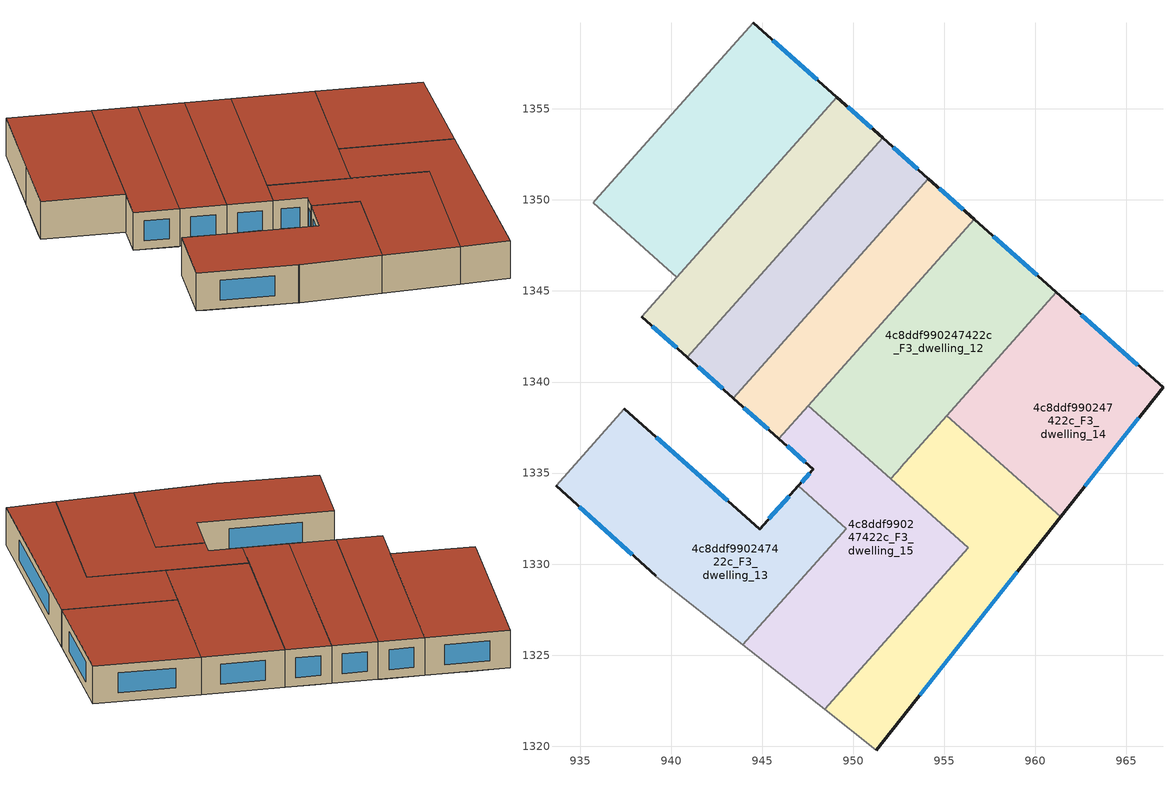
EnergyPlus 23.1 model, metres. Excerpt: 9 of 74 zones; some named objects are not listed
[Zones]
4c8ddf990247422c_F3_dwelling_10
 floor adiabatic (EU_floor_Construction): 954.12,1351.17 943.41,1339.12 940.89,1341.35 951.61,1353.4 z9
 wall outside (EU_wall_Construction): 954.12,1351.17 951.61,1353.41 / 940.89,1341.35 943.41,1339.12 z9:12
 wall to 4c8ddf990247422c_F3_dwelling_9 (EU_wall_Construction): 951.61,1353.41 940.89,1341.35 z9:12
 wall to 4c8ddf990247422c_F3_dwelling_11 (EU_wall_Construction): 943.41,1339.12 954.12,1351.17 z9:12
 window (EU_Window_Construction): 953.53,1351.69 952.2,1352.88 / 941.48,1340.83 942.81,1339.64 z9.7:11.3
 roof outside (EU_roof_Construction): 943.41,1339.12 954.12,1351.17 951.61,1353.41 940.89,1341.35 z12
4c8ddf990247422c_F3_dwelling_11
 floor to 4c8ddf990247422c_F2_dwelling_16 (EU_floor_Construction): 956.63,1348.94 948.25,1339.51 946.59,1340.98 954.98,1350.41 z9
 floor to 4c8ddf990247422c_F2_dwelling_7 (EU_floor_Construction): 954.16,1349.49 946.59,1340.98 946.63,1340.95 946.74,1340.85 948.25,1339.51 945.91,1336.88 944.26,1338.36 z9
 floor to 4c8ddf990247422c_F2_dwelling_15 (EU_floor_Construction): 954.98,1350.41 951.94,1346.99 954.16,1349.49 944.26,1338.36 943.41,1339.12 954.12,1351.17 z9
 wall outside (EU_wall_Construction): 956.63,1348.94 954.12,1351.17 / 943.41,1339.12 945.91,1336.88 z9:12
 wall to 4c8ddf990247422c_F3_dwelling_12 (EU_wall_Construction): 947.53,1338.7 956.63,1348.94 z9:12
 wall to 4c8ddf990247422c_F3_dwelling_15 (EU_wall_Construction): 945.91,1336.88 947.53,1338.7 z9:12
 window (EU_Window_Construction): 956.04,1349.46 954.71,1350.64 / 943.99,1338.59 945.33,1337.41 z9.7:11.3
 roof outside (EU_roof_Construction): 945.91,1336.88 956.63,1348.94 954.12,1351.17 943.41,1339.12 z12
4c8ddf990247422c_F3_dwelling_12
 floor to 4c8ddf990247422c_F2_dwelling_7 (EU_floor_Construction): 952.31,1335.9 951.59,1335.09 947.53,1338.7 948.25,1339.51 z9
 floor to 4c8ddf990247422c_F2_dwelling_8 (EU_floor_Construction): 952.77,1335.49 952.05,1334.68 951.59,1335.09 952.31,1335.9 z9
 floor adiabatic (EU_floor_Construction): 961.15,1344.92 952.77,1335.49 948.25,1339.51 956.63,1348.94 z9
 wall outside (EU_wall_Construction): 961.15,1344.92 956.63,1348.94 z9:12
 wall to 4c8ddf990247422c_F3_dwelling_15 (EU_wall_Construction): 947.53,1338.7 952.04,1334.68 z9:12
 wall to 4c8ddf990247422c_F3_dwelling_14 (EU_wall_Construction): 955.14,1338.15 961.15,1344.92 z9:12
 wall to 4c8ddf990247422c_F3_dwelling_16 (EU_wall_Construction): 952.05,1334.68 952.6,1335.3 / 952.6,1335.31 955.14,1338.15 z9:12
 window (EU_Window_Construction): 960.09,1345.86 957.69,1347.99 z9.7:11.3
 roof outside (EU_roof_Construction): 952.04,1334.68 961.15,1344.92 956.63,1348.94 947.53,1338.7 z12
4c8ddf990247422c_F3_dwelling_13
 floor to 4c8ddf990247422c_F2_dwelling_7 (EU_floor_Construction): 949.16,1332.35 943.46,1325.95 939.17,1329.33 942.97,1333.6 944.85,1331.93 946.97,1334.29 z9
 floor to 4c8ddf990247422c_F2_dwelling_6 (EU_floor_Construction): 942.97,1333.6 939.17,1329.33 939.14,1329.36 934.22,1333.82 937.98,1338.03 z9
 floor to 4c8ddf990247422c_F2_dwelling_8 (EU_floor_Construction): 949.62,1331.95 943.94,1325.56 943.46,1325.95 949.16,1332.35 z9
 floor to 4c8ddf990247422c_F2_dwelling_5 (EU_floor_Construction): 937.98,1338.03 934.22,1333.82 933.67,1334.32 937.42,1338.53 z9
 wall outside (EU_wall_Construction): 933.67,1334.32 939.14,1329.36 / 946.97,1334.29 944.85,1331.93 937.42,1338.53 z9:12
 wall to 4c8ddf990247422c_F3_dwelling_15 (EU_wall_Construction): 943.94,1325.56 949.62,1331.95 946.97,1334.29 z9:12
 wall adiabatic (EU_wall_Construction): 939.14,1329.36 939.19,1329.32 943.94,1325.56 z9:12
 wall to 4c8ddf990247422c_F3_dwelling_8 (EU_wall_Construction): 937.42,1338.53 933.67,1334.32 z9:12
 window (EU_Window_Construction): 934.96,1333.15 937.86,1330.52 / 943.11,1333.48 939.16,1336.98 / 946.48,1333.74 945.35,1332.48 z9.7:11.3
 roof outside (EU_roof_Construction): 943.94,1325.56 949.62,1331.95 946.97,1334.29 944.85,1331.93 937.42,1338.53 933.67,1334.32 939.14,1329.36 939.19,1329.32 z12
4c8ddf990247422c_F3_dwelling_14
 floor to 4c8ddf990247422c_F2_dwelling_18 (EU_floor_Construction): 967.01,1339.71 961.38,1332.6 957.16,1336.35 963.18,1343.11 z9
 floor to 4c8ddf990247422c_F2_dwelling_17 (EU_floor_Construction): 963.18,1343.11 957.16,1336.35 955.14,1338.15 961.15,1344.92 z9
 wall outside (EU_wall_Construction): 961.38,1332.59 967.01,1339.71 961.15,1344.92 z9:12
 wall to 4c8ddf990247422c_F3_dwelling_16 (EU_wall_Construction): 955.14,1338.15 961.38,1332.59 z9:12
 window (EU_Window_Construction): 962.7,1334.27 965.69,1338.04 / 965.63,1340.94 962.53,1343.7 z9.7:11.3
 roof outside (EU_roof_Construction): 961.38,1332.59 967.01,1339.71 961.15,1344.92 955.14,1338.15 z12
4c8ddf990247422c_F3_dwelling_15
 floor to 4c8ddf990247422c_F2_dwelling_8 (EU_floor_Construction): 955.12,1331.95 947.17,1323.01 943.94,1325.56 949.62,1331.95 949.16,1332.35 951.59,1335.09 z9
 floor to 4c8ddf990247422c_F2_dwelling_9 (EU_floor_Construction): 956.3,1330.89 948.42,1322.03 947.17,1323.01 955.12,1331.95 z9
 floor to 4c8ddf990247422c_F2_dwelling_7 (EU_floor_Construction): 951.59,1335.09 949.16,1332.35 946.97,1334.29 947.8,1335.21 945.91,1336.88 947.53,1338.7 z9
 wall outside (EU_wall_Construction): 945.91,1336.88 947.8,1335.21 946.97,1334.29 z9:12
 wall to 4c8ddf990247422c_F3_dwelling_16 (EU_wall_Construction): 948.42,1322.03 956.3,1330.89 952.05,1334.68 z9:12
 wall adiabatic (EU_wall_Construction): 943.94,1325.56 948.42,1322.03 z9:12
 window (EU_Window_Construction): 946.36,1336.49 947.35,1335.6 / 947.6,1335 947.17,1334.51 z9.7:11.3
 roof outside (EU_roof_Construction): 948.42,1322.03 956.3,1330.89 947.53,1338.7 945.91,1336.88 947.8,1335.21 946.97,1334.29 949.62,1331.95 943.94,1325.56 z12
4c8ddf990247422c_F3_dwelling_16
 floor to 4c8ddf990247422c_F2_dwelling_9 (EU_floor_Construction): 959.17,1329.79 951.26,1319.78 948.42,1322.03 956.3,1330.89 955.12,1331.95 955.84,1332.76 z9
 floor to 4c8ddf990247422c_F2_dwelling_18 (EU_floor_Construction): 961.38,1332.6 959.17,1329.79 954.8,1333.69 957.16,1336.35 z9
 floor to 4c8ddf990247422c_F2_dwelling_17 (EU_floor_Construction): 957.16,1336.35 954.8,1333.69 952.77,1335.49 955.14,1338.15 z9
 floor to 4c8ddf990247422c_F2_dwelling_8 (EU_floor_Construction): 955.84,1332.76 955.12,1331.95 952.05,1334.68 952.77,1335.49 z9
 wall outside (EU_wall_Construction): 951.26,1319.78 961.38,1332.59 z9:12
 wall adiabatic (EU_wall_Construction): 948.42,1322.03 951.26,1319.78 z9:12
 window (EU_Window_Construction): 953.64,1322.79 959.01,1329.59 z9.7:11.3
 roof outside (EU_roof_Construction): 951.26,1319.78 961.38,1332.59 955.14,1338.15 952.05,1334.68 956.3,1330.89 948.42,1322.03 z12
4c8ddf990247422c_F3_dwelling_7
 floor to 4c8ddf990247422c_F2_dwelling_13 (EU_floor_Construction): 946.78,1357.7 946.87,1357.62 946.89,1357.6 938.5,1348.18 938.39,1348.28 936.11,1350.3 944.49,1359.73 z9
 floor to 4c8ddf990247422c_F2_dwelling_14 (EU_floor_Construction): 949.09,1355.64 940.71,1346.22 938.5,1348.18 946.89,1357.6 z9
 floor to 4c8ddf990247422c_F2_dwelling_4 (EU_floor_Construction): 938.5,1348.18 940.71,1346.22 940.3,1345.76 935.71,1349.85 936.11,1350.3 938.39,1348.28 z9
 wall outside (EU_wall_Construction): 949.09,1355.64 944.49,1359.73 z9:12
 wall to 4c8ddf990247422c_F3_dwelling_8 (EU_wall_Construction): 935.71,1349.85 940.3,1345.76 z9:12
 wall to 4c8ddf990247422c_F3_dwelling_3 (EU_wall_Construction): 944.49,1359.73 939.34,1353.93 z9:12
 wall to 4c8ddf990247422c_F3_dwelling_9 (EU_wall_Construction): 940.3,1345.76 949.09,1355.64 z9:12
 wall to 4c8ddf990247422c_F3_dwelling_5 (EU_wall_Construction): 939.34,1353.93 935.83,1349.99 z9:12
 wall to 4c8ddf990247422c_F3_dwelling_6 (EU_wall_Construction): 935.83,1349.99 935.71,1349.85 z9:12
 window (EU_Window_Construction): 948.01,1356.6 945.57,1358.77 z9.7:11.3
 roof outside (EU_roof_Construction): 940.3,1345.76 949.09,1355.64 944.49,1359.73 935.71,1349.85 z12
4c8ddf990247422c_F3_dwelling_9
 floor to 4c8ddf990247422c_F2_dwelling_14 (EU_floor_Construction): 951.4,1353.59 943.02,1344.16 940.71,1346.22 949.09,1355.64 z9
 floor to 4c8ddf990247422c_F2_dwelling_4 (EU_floor_Construction): 943.17,1344.03 940.84,1341.4 938.37,1343.59 940.71,1346.22 z9
 floor to 4c8ddf990247422c_F2_dwelling_15 (EU_floor_Construction): 951.61,1353.4 940.89,1341.35 940.84,1341.4 943.17,1344.03 943.02,1344.16 951.4,1353.59 z9
 wall outside (EU_wall_Construction): 951.61,1353.41 949.09,1355.64 / 938.37,1343.59 940.89,1341.35 z9:12
 wall to 4c8ddf990247422c_F3_dwelling_8 (EU_wall_Construction): 940.3,1345.76 938.37,1343.59 z9:12
 window (EU_Window_Construction): 951.02,1353.93 949.68,1355.12 / 938.96,1343.07 940.3,1341.88 z9.7:11.3
 roof outside (EU_roof_Construction): 940.89,1341.35 951.61,1353.41 949.09,1355.64 938.37,1343.59 z12
[Building]
EU S2 Campaign: North Axis=0; Terrain=City; Solar Distribution=FullExterior
[Site:Location]
Budapest.Ferenc.Liszt.Intl.AP: Latitude=47.437; Longitude=19.256; Time Zone=1; Elevation=185
[SizingPeriod:WeatherFileDays]
AnnualSizingPeriod: Begin Month=1; Begin Day of Month=1; End Month=12; End Day of Month=31; Day of Week for Start Day=Monday; Use Weather File Daylight Saving Period=No; Use Weather File Rain and Snow Indicators=No
[MATERIAL]
EU_InternalMass_Material: Roughness=MediumRough; Thickness=0.1; Conductivity=1; Density=1800; Specific Heat=900; Thermal Absorptance=0.9; Solar Absorptance=0.7; Visible Absorptance=0.7
[MATERIAL:NOMASS] Roughness=MediumRough; Thermal Absorptance=0.9; Solar Absorptance=0.7; Visible Absorptance=0.7
Name | Thermal Resistance
EU_wall_NoMass | 0.832559
EU_roof_NoMass | 1.39638
EU_floor_NoMass | 0.872794
[WINDOWMATERIAL:SIMPLEGLAZINGSYSTEM]
EU_Window_SimpleGlazing: UFactor=2.79869; Solar Heat Gain Coefficient=0.75; Visible Transmittance=0.75
[CONSTRUCTION]
EU_wall_Construction: EU_wall_NoMass
EU_roof_Construction: EU_roof_NoMass
EU_floor_Construction: EU_floor_NoMass
EU_Window_Construction: EU_Window_SimpleGlazing
EU_InternalMass_Construction: EU_InternalMass_Material
[ZONE] Type=1; Multiplier=1; Ceiling Height=autocalculate; Floor Area=autocalculate; Part of Total Floor Area=Yes
Name | Volume
4c8ddf990247422c_F3_dwelling_10 | 162.792
4c8ddf990247422c_F3_dwelling_11 | 162.539
4c8ddf990247422c_F3_dwelling_12 | 248.585
4c8ddf990247422c_F3_dwelling_13 | 260.966
4c8ddf990247422c_F3_dwelling_14 | 219.954
4c8ddf990247422c_F3_dwelling_15 | 262.787
4c8ddf990247422c_F3_dwelling_16 | 234.192
4c8ddf990247422c_F3_dwelling_7 | 243.937
4c8ddf990247422c_F3_dwelling_9 | 163.033
[INTERNALMASS] Construction=EU_InternalMass_Construction
Name | Zone or ZoneList | Surface Area
4c8ddf990247422c_F3_dwelling_7_EU_InternalMass | 4c8ddf990247422c_F3_dwelling_7 | 81.3131
4c8ddf990247422c_F3_dwelling_9_EU_InternalMass | 4c8ddf990247422c_F3_dwelling_9 | 54.3445
4c8ddf990247422c_F3_dwelling_10_EU_InternalMass | 4c8ddf990247422c_F3_dwelling_10 | 54.2642
4c8ddf990247422c_F3_dwelling_11_EU_InternalMass | 4c8ddf990247422c_F3_dwelling_11 | 54.1797
4c8ddf990247422c_F3_dwelling_12_EU_InternalMass | 4c8ddf990247422c_F3_dwelling_12 | 82.8608
4c8ddf990247422c_F3_dwelling_13_EU_InternalMass | 4c8ddf990247422c_F3_dwelling_13 | 86.9892
4c8ddf990247422c_F3_dwelling_14_EU_InternalMass | 4c8ddf990247422c_F3_dwelling_14 | 73.3193
4c8ddf990247422c_F3_dwelling_15_EU_InternalMass | 4c8ddf990247422c_F3_dwelling_15 | 87.5961
4c8ddf990247422c_F3_dwelling_16_EU_InternalMass | 4c8ddf990247422c_F3_dwelling_16 | 78.0652
[OTHEREQUIPMENT] Fuel Type=Electricity; Design Level Calculation Method=Watts/Area; Power per Zone Floor Area=1; Fraction Latent=0; Fraction Radiant=0; Fraction Lost=0; Carbon Dioxide Generation Rate=0; EndUse Subcategory=EU_Step8_InternalGains
Name | Zone or ZoneList or Space or SpaceList | Schedule
EU_Step8_InternalGain_4c8ddf990247422c_F3_dwelling_7_f000 | 4c8ddf990247422c_F3_dwelling_7 | EU_Step8_GainSchedule_4c8ddf990247422c_F3_dwelling_7_f000
EU_Step8_InternalGain_4c8ddf990247422c_F3_dwelling_9_f000 | 4c8ddf990247422c_F3_dwelling_9 | EU_Step8_GainSchedule_4c8ddf990247422c_F3_dwelling_9_f000
EU_Step8_InternalGain_4c8ddf990247422c_F3_dwelling_10_f000 | 4c8ddf990247422c_F3_dwelling_10 | EU_Step8_GainSchedule_4c8ddf990247422c_F3_dwelling_10_f000
EU_Step8_InternalGain_4c8ddf990247422c_F3_dwelling_11_f000 | 4c8ddf990247422c_F3_dwelling_11 | EU_Step8_GainSchedule_4c8ddf990247422c_F3_dwelling_11_f000
EU_Step8_InternalGain_4c8ddf990247422c_F3_dwelling_12_f000 | 4c8ddf990247422c_F3_dwelling_12 | EU_Step8_GainSchedule_4c8ddf990247422c_F3_dwelling_12_f000
EU_Step8_InternalGain_4c8ddf990247422c_F3_dwelling_13_f000 | 4c8ddf990247422c_F3_dwelling_13 | EU_Step8_GainSchedule_4c8ddf990247422c_F3_dwelling_13_f000
EU_Step8_InternalGain_4c8ddf990247422c_F3_dwelling_14_f000 | 4c8ddf990247422c_F3_dwelling_14 | EU_Step8_GainSchedule_4c8ddf990247422c_F3_dwelling_14_f000
EU_Step8_InternalGain_4c8ddf990247422c_F3_dwelling_15_f000 | 4c8ddf990247422c_F3_dwelling_15 | EU_Step8_GainSchedule_4c8ddf990247422c_F3_dwelling_15_f000
EU_Step8_InternalGain_4c8ddf990247422c_F3_dwelling_16_f000 | 4c8ddf990247422c_F3_dwelling_16 | EU_Step8_GainSchedule_4c8ddf990247422c_F3_dwelling_16_f000
[ZONEVENTILATION:DESIGNFLOWRATE] Schedule=EU_AlwaysOn; Design Flow Rate Calculation Method=AirChanges/Hour; Air Changes per Hour=0.475469; Ventilation Type=Natural; Fan Pressure Rise=0; Fan Total Efficiency=1; Constant Term Coefficient=1; Temperature Term Coefficient=0; Velocity Term Coefficient=0; Velocity Squared Term Coefficient=0; Minimum Indoor Temperature=-100; Maximum Indoor Temperature=100; Delta Temperature=-100; Minimum Outdoor Temperature=-100; Maximum Outdoor Temperature=100; Maximum Wind Speed=40
Name | Zone or ZoneList or Space or SpaceList
EU_ConstantAir_4c8ddf990247422c_F3_dwelling_7 | 4c8ddf990247422c_F3_dwelling_7
EU_ConstantAir_4c8ddf990247422c_F3_dwelling_9 | 4c8ddf990247422c_F3_dwelling_9
EU_ConstantAir_4c8ddf990247422c_F3_dwelling_10 | 4c8ddf990247422c_F3_dwelling_10
EU_ConstantAir_4c8ddf990247422c_F3_dwelling_11 | 4c8ddf990247422c_F3_dwelling_11
EU_ConstantAir_4c8ddf990247422c_F3_dwelling_12 | 4c8ddf990247422c_F3_dwelling_12
EU_ConstantAir_4c8ddf990247422c_F3_dwelling_13 | 4c8ddf990247422c_F3_dwelling_13
EU_ConstantAir_4c8ddf990247422c_F3_dwelling_14 | 4c8ddf990247422c_F3_dwelling_14
EU_ConstantAir_4c8ddf990247422c_F3_dwelling_15 | 4c8ddf990247422c_F3_dwelling_15
EU_ConstantAir_4c8ddf990247422c_F3_dwelling_16 | 4c8ddf990247422c_F3_dwelling_16
[HVACTEMPLATE:ZONE:IDEALLOADSAIRSYSTEM] System Availability Schedule=EU_AlwaysOn; Maximum Heating Supply Air Temperature=50; Minimum Cooling Supply Air Temperature=13; Maximum Heating Supply Air Humidity Ratio=0.0156; Minimum Cooling Supply Air Humidity Ratio=0.0077; Heating Limit=NoLimit; Cooling Limit=NoLimit; Heating Availability Schedule=EU_AlwaysOn; Cooling Availability Schedule=EU_CoolingOff; Dehumidification Control Type=ConstantSensibleHeatRatio; Cooling Sensible Heat Ratio=0.7; Dehumidification Setpoint=60; Humidification Control Type=None; Humidification Setpoint=30; Outdoor Air Method=None; Outdoor Air Flow Rate per Person=0.00944; Outdoor Air Flow Rate per Zone Floor Area=0; Outdoor Air Flow Rate per Zone=0; Demand Controlled Ventilation Type=None; Outdoor Air Economizer Type=NoEconomizer; Heat Recovery Type=None; Sensible Heat Recovery Effectiveness=0.7; Latent Heat Recovery Effectiveness=0.65
Name | Template Thermostat
4c8ddf990247422c_F3_dwelling_7 | EU_HeatOnly_4c8ddf990247422c_F3_dwelling_7
4c8ddf990247422c_F3_dwelling_9 | EU_HeatOnly_4c8ddf990247422c_F3_dwelling_9
4c8ddf990247422c_F3_dwelling_10 | EU_HeatOnly_4c8ddf990247422c_F3_dwelling_10
4c8ddf990247422c_F3_dwelling_11 | EU_HeatOnly_4c8ddf990247422c_F3_dwelling_11
4c8ddf990247422c_F3_dwelling_12 | EU_HeatOnly_4c8ddf990247422c_F3_dwelling_12
4c8ddf990247422c_F3_dwelling_13 | EU_HeatOnly_4c8ddf990247422c_F3_dwelling_13
4c8ddf990247422c_F3_dwelling_14 | EU_HeatOnly_4c8ddf990247422c_F3_dwelling_14
4c8ddf990247422c_F3_dwelling_15 | EU_HeatOnly_4c8ddf990247422c_F3_dwelling_15
4c8ddf990247422c_F3_dwelling_16 | EU_HeatOnly_4c8ddf990247422c_F3_dwelling_16
[SIZING:ZONE] Zone Cooling Design Supply Air Temperature Input Method=SupplyAirTemperature; Zone Cooling Design Supply Air Temperature=13; Zone Heating Design Supply Air Temperature Input Method=SupplyAirTemperature; Zone Heating Design Supply Air Temperature=50; Zone Cooling Design Supply Air Humidity Ratio=0.008; Zone Heating Design Supply Air Humidity Ratio=0.008; Cooling Design Air Flow Method=DesignDay; Cooling Design Air Flow Rate=0; Cooling Minimum Air Flow per Zone Floor Area=0.000762; Cooling Minimum Air Flow=0; Cooling Minimum Air Flow Fraction=0.2; Heating Design Air Flow Method=DesignDay; Heating Design Air Flow Rate=0; Heating Maximum Air Flow per Zone Floor Area=0.002032; Heating Maximum Air Flow=0.141576; Heating Maximum Air Flow Fraction=0.3; Account for Dedicated Outdoor Air System=No; Dedicated Outdoor Air System Control Strategy=NeutralSupplyAir; Dedicated Outdoor Air Low Setpoint Temperature for Design=autosize; Dedicated Outdoor Air High Setpoint Temperature for Design=autosize; Zone Load Sizing Method=Sensible Load Only No Latent Load; Zone Latent Cooling Design Supply Air Humidity Ratio Input Method=HumidityRatioDifference; Zone Cooling Design Supply Air Humidity Ratio Difference=0.005; Zone Latent Heating Design Supply Air Humidity Ratio Input Method=HumidityRatioDifference; Zone Humidification Design Supply Air Humidity Ratio Difference=0.005
4c8ddf990247422c_F3_dwelling_7; 4c8ddf990247422c_F3_dwelling_9; 4c8ddf990247422c_F3_dwelling_10; 4c8ddf990247422c_F3_dwelling_11; 4c8ddf990247422c_F3_dwelling_12; 4c8ddf990247422c_F3_dwelling_13; 4c8ddf990247422c_F3_dwelling_14; 4c8ddf990247422c_F3_dwelling_15; 4c8ddf990247422c_F3_dwelling_16
[SCHEDULE:CONSTANT]
Name | Hourly Value
EU_AlwaysOn | 1
EU_CoolingOff | 0
[SCHEDULE:FILE] Column Number=1; Rows to Skip at Top=0; Number of Hours of Data=8760; Column Separator=Comma; Interpolate to Timestep=No; Minutes per Item=60; Adjust Schedule for Daylight Savings=Yes
Name | File
EU_Step8_GainSchedule_4c8ddf990247422c_F3_dwelling_7_f000 | ../../schedules/4c8ddf990247422c/4c8ddf990247422c_F3_dwelling_7_f000_gain.csv
EU_Step8_GainSchedule_4c8ddf990247422c_F3_dwelling_9_f000 | ../../schedules/4c8ddf990247422c/4c8ddf990247422c_F3_dwelling_9_f000_gain.csv
EU_Step8_GainSchedule_4c8ddf990247422c_F3_dwelling_10_f000 | ../../schedules/4c8ddf990247422c/4c8ddf990247422c_F3_dwelling_10_f000_gain.csv
EU_Step8_GainSchedule_4c8ddf990247422c_F3_dwelling_11_f000 | ../../schedules/4c8ddf990247422c/4c8ddf990247422c_F3_dwelling_11_f000_gain.csv
EU_Step8_GainSchedule_4c8ddf990247422c_F3_dwelling_12_f000 | ../../schedules/4c8ddf990247422c/4c8ddf990247422c_F3_dwelling_12_f000_gain.csv
EU_Step8_GainSchedule_4c8ddf990247422c_F3_dwelling_13_f000 | ../../schedules/4c8ddf990247422c/4c8ddf990247422c_F3_dwelling_13_f000_gain.csv
EU_Step8_GainSchedule_4c8ddf990247422c_F3_dwelling_14_f000 | ../../schedules/4c8ddf990247422c/4c8ddf990247422c_F3_dwelling_14_f000_gain.csv
EU_Step8_GainSchedule_4c8ddf990247422c_F3_dwelling_15_f000 | ../../schedules/4c8ddf990247422c/4c8ddf990247422c_F3_dwelling_15_f000_gain.csv
EU_Step8_GainSchedule_4c8ddf990247422c_F3_dwelling_16_f000 | ../../schedules/4c8ddf990247422c/4c8ddf990247422c_F3_dwelling_16_f000_gain.csv
